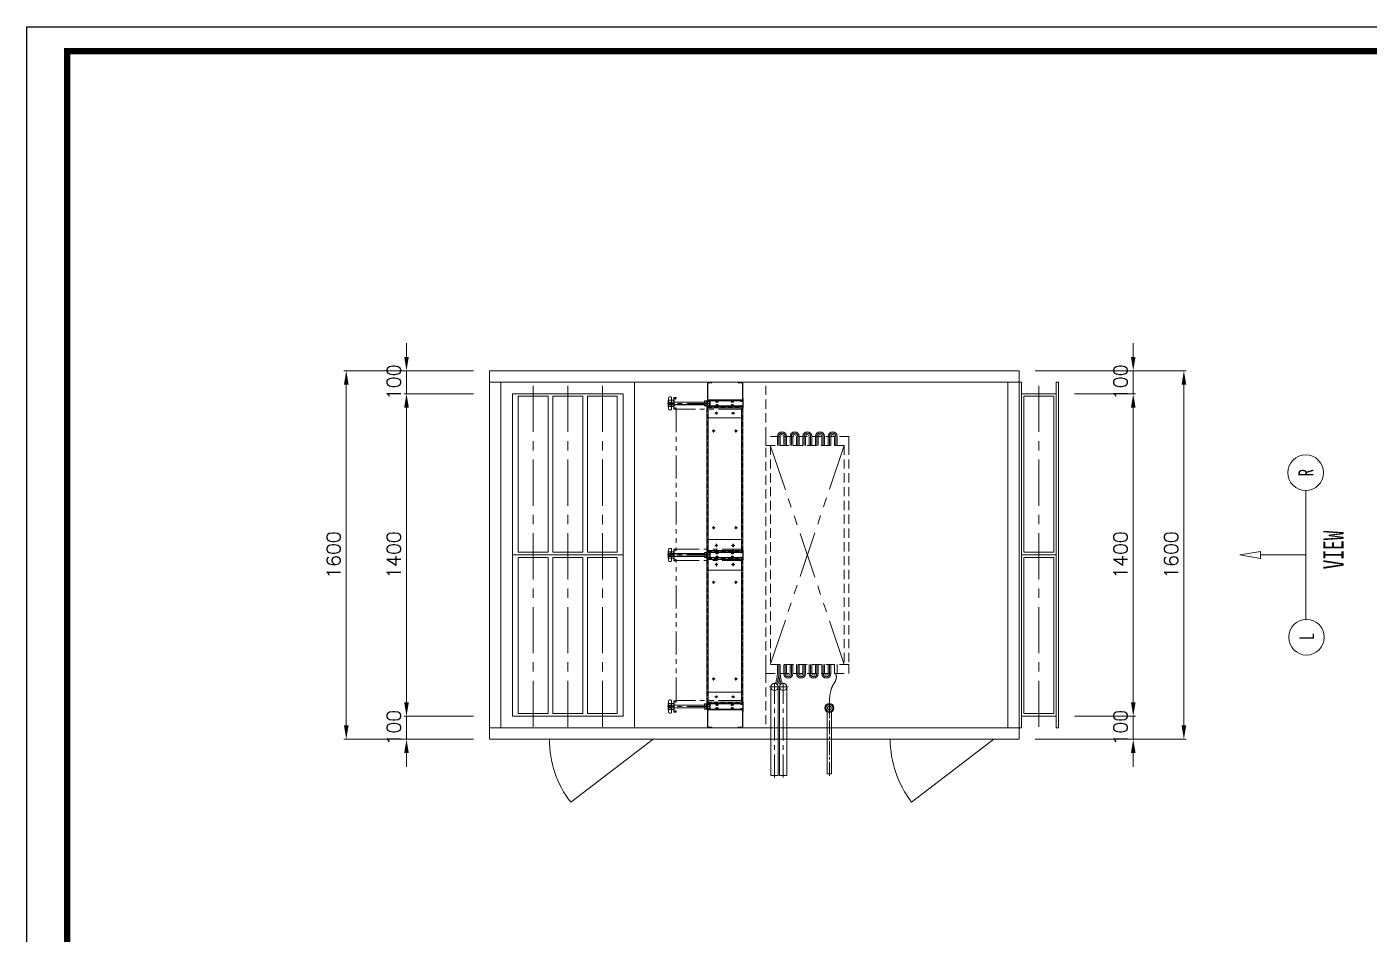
# Model space of a CAD drawing. Extents: x 416 to 11516, y -196 to 7683.
# Drawn here: x 416 to 6244, y 3744 to 7683 of the extents above; entities that cross this region are included whole.
import ezdxf
from ezdxf.enums import TextEntityAlignment as Align

# ---------------------------------------------------------------- set-up
doc = ezdxf.new("R2010")
doc.units = 0
doc.header["$LTSCALE"] = 80
doc.header["$MEASUREMENT"] = 0
for name, pattern in [('C', [2, 1.25, -0.25, 0.25, -0.25]), ('CEN', [26, 20, -2, 2, -2]), ('CENTER', [2, 1.25, -0.25, 0.25, -0.25]), ('CENTER2', [1.125, 0.75, -0.125, 0.125, -0.125]), ('CENTERX2', [4, 2.5, -0.5, 0.5, -0.5]), ('H2', [4, 3, -1]), ('HIDDEN', [0.375, 0.25, -0.125]), ('HIDDENX2', [0.75, 0.5, -0.25]), ('P', [2.5, 1.25, -0.25, 0.25, -0.25, 0.25, -0.25]), ('PHANTOM', [5, 2.5, -0.5, 0.5, -0.5, 0.5, -0.5]), ('PHANTOMX2', [5, 2.5, -0.5, 0.5, -0.5, 0.5, -0.5])]:
    doc.linetypes.add(name, pattern=pattern)
doc.layers.get('0').update_dxf_attribs({"linetype": 'CONTINUOUS', "lineweight": 18})
doc.layers.get('DEFPOINTS').update_dxf_attribs({"linetype": 'CONTINUOUS', "lineweight": 18})
for name, color, linetype, lineweight in [('2', 2, 'HIDDENX2', 18), ('9', 2, 'H2', 18), ('ACT', 7, 'CONTINUOUS', 18), ('C', 1, 'CENTER', 18), ('CEN', 1, 'CEN', 18), ('D', 4, 'CONTINUOUS', 18), ('FIL', 11, 'P', 18), ('FR', 254, 'CONTINUOUS', 18), ('H', 3, 'HIDDEN', 18), ('LIN', 2, 'CONTINUOUS', 18)]:
    doc.layers.add(name, color=color, linetype=linetype, lineweight=lineweight)
doc.layers.add('FORM', color=7, linetype='CONTINUOUS')
doc.styles.add('ROMAND', font='TXT', dxfattribs={"height": 2.6})
doc.styles.get("Standard").update_dxf_attribs({"font": 'txt.shx', "bigfont": '2hs.shx'})
doc.dimstyles.get("Standard").update_dxf_attribs({"dimscale": 0, "dimtxt": 60, "dimasz": 60, "dimexe": 10, "dimexo": 70, "dimgap": 25, "dimtad": 1, "dimdec": 0, "dimlfac": -1, "dimzin": 0, "dimdsep": 46, "dimtxsty": 'Standard', "dimcen": 0, "dimclrd": 1, "dimclre": 1, "dimadec": 0, "dimazin": 0, "dimtfac": 1, "dimtdec": 0, "dimtix": 1, "dimtmove": 1, "dimatfit": 2, "dimfxl": 0, "dimtolj": 1, "dimtzin": 0, "dimlwd": 5, "dimlwe": 5, "dimarcsym": 0})

# ---------------------------------------------------------------- blocks, each defined once
blk = doc.blocks.new('*D4')
at = {"color": 1, "linetype": 'Continuous', "lineweight": 5}
for p, q in [((2064.7, 6250), (2064.7, 6310)), ((2355, 6190), (2054.7, 6190)), ((2064.7, 6190), (2064.7, 6090)), ((2355, 6090), (2054.7, 6090)), ((2064.7, 6030), (2064.7, 5970))]:
    blk.add_line(p, q, dxfattribs=at)
at = {"color": 1, "linetype": 'Continuous'}
for points in [[(2054.7, 6250), (2074.7, 6250), (2064.7, 6190)], [(2054.7, 6030), (2074.7, 6030), (2064.7, 6090)]]:
    blk.add_solid(points, dxfattribs=at)
at = {"layer": 'DEFPOINTS', "color": 0, "linetype": 'Continuous'}
for p in [(2425, 6190), (2064.7, 6090), (2425, 6090)]:
    blk.add_point(p, dxfattribs=at)
at = {"color": 0, "linetype": 'Continuous', "insert": (2009.7, 6140), "char_height": 60, "attachment_point": 5, "rotation": 90}
blk.add_mtext('\\A1;100', dxfattribs=at)
blk = doc.blocks.new('*D5')
at = {"color": 1, "linetype": 'Continuous', "lineweight": 5}
for p, q in [((2355, 6090), (2054.7, 6090)), ((2064.7, 6030), (2064.7, 4750)), ((2355, 4690), (2054.7, 4690))]:
    blk.add_line(p, q, dxfattribs=at)
at = {"color": 1, "linetype": 'Continuous'}
for points in [[(2054.7, 6030), (2074.7, 6030), (2064.7, 6090)], [(2054.7, 4750), (2074.7, 4750), (2064.7, 4690)]]:
    blk.add_solid(points, dxfattribs=at)
at = {"layer": 'DEFPOINTS', "color": 0, "linetype": 'Continuous'}
for p in [(2425, 6090), (2064.7, 4690), (2425, 4690)]:
    blk.add_point(p, dxfattribs=at)
at = {"color": 0, "linetype": 'Continuous', "insert": (2009.7, 5390), "char_height": 60, "attachment_point": 5, "rotation": 90}
blk.add_mtext('\\A1;1400', dxfattribs=at)
blk = doc.blocks.new('*D6')
at = {"color": 1, "linetype": 'Continuous', "lineweight": 5}
for p, q in [((2064.7, 4750), (2064.7, 4810)), ((2355, 4690), (2054.7, 4690)), ((2064.7, 4690), (2064.7, 4590)), ((2355, 4590), (2054.7, 4590)), ((2064.7, 4530), (2064.7, 4470))]:
    blk.add_line(p, q, dxfattribs=at)
at = {"color": 1, "linetype": 'Continuous'}
for points in [[(2054.7, 4750), (2074.7, 4750), (2064.7, 4690)], [(2054.7, 4530), (2074.7, 4530), (2064.7, 4590)]]:
    blk.add_solid(points, dxfattribs=at)
at = {"layer": 'DEFPOINTS', "color": 0, "linetype": 'Continuous'}
for p in [(2425, 4690), (2064.7, 4590), (2425, 4590)]:
    blk.add_point(p, dxfattribs=at)
at = {"color": 0, "linetype": 'Continuous', "insert": (2009.7, 4640), "char_height": 60, "attachment_point": 5, "rotation": 90}
blk.add_mtext('\\A1;100', dxfattribs=at)
blk = doc.blocks.new('*D7')
at = {"color": 1, "linetype": 'Continuous', "lineweight": 5}
for p, q in [((2355, 6190), (1793.2, 6190)), ((1803.2, 6130), (1803.2, 4650)), ((2355, 4590), (1793.2, 4590))]:
    blk.add_line(p, q, dxfattribs=at)
at = {"color": 1, "linetype": 'Continuous'}
for points in [[(1793.2, 6130), (1813.2, 6130), (1803.2, 6190)], [(1793.2, 4650), (1813.2, 4650), (1803.2, 4590)]]:
    blk.add_solid(points, dxfattribs=at)
at = {"layer": 'DEFPOINTS', "color": 0, "linetype": 'Continuous'}
for p in [(2425, 6190), (1803.2, 4590), (2425, 4590)]:
    blk.add_point(p, dxfattribs=at)
at = {"color": 0, "linetype": 'Continuous', "insert": (1748.2, 5390), "char_height": 60, "attachment_point": 5, "rotation": 90}
blk.add_mtext('\\A1;1600', dxfattribs=at)
blk = doc.blocks.new('*D15')
at = {"color": 1, "linetype": 'Continuous', "lineweight": 5}
for p, q in [((5220.1, 6250), (5220.1, 6310)), ((4795, 6190), (5230.1, 6190)), ((5220.1, 6190), (5220.1, 6090)), ((4965, 6090), (5230.1, 6090)), ((5220.1, 6030), (5220.1, 5970))]:
    blk.add_line(p, q, dxfattribs=at)
at = {"color": 1, "linetype": 'Continuous'}
for points in [[(5210.1, 6250), (5230.1, 6250), (5220.1, 6190)], [(5210.1, 6030), (5230.1, 6030), (5220.1, 6090)]]:
    blk.add_solid(points, dxfattribs=at)
at = {"layer": 'DEFPOINTS', "color": 0, "linetype": 'Continuous'}
for p in [(4725, 6190), (4895, 6090), (5220.1, 6090)]:
    blk.add_point(p, dxfattribs=at)
at = {"color": 0, "linetype": 'Continuous', "insert": (5165.1, 6140), "char_height": 60, "attachment_point": 5, "rotation": 90}
blk.add_mtext('\\A1;100', dxfattribs=at)
blk = doc.blocks.new('*D16')
at = {"color": 1, "linetype": 'Continuous', "lineweight": 5}
for p, q in [((4965, 6090), (5230.1, 6090)), ((5220.1, 6030), (5220.1, 4750)), ((4965, 4690), (5230.1, 4690))]:
    blk.add_line(p, q, dxfattribs=at)
at = {"color": 1, "linetype": 'Continuous'}
for points in [[(5210.1, 6030), (5230.1, 6030), (5220.1, 6090)], [(5210.1, 4750), (5230.1, 4750), (5220.1, 4690)]]:
    blk.add_solid(points, dxfattribs=at)
at = {"layer": 'DEFPOINTS', "color": 0, "linetype": 'Continuous'}
for p in [(4895, 6090), (4895, 4690), (5220.1, 4690)]:
    blk.add_point(p, dxfattribs=at)
at = {"color": 0, "linetype": 'Continuous', "insert": (5165.1, 5390), "char_height": 60, "attachment_point": 5, "rotation": 90}
blk.add_mtext('\\A1;1400', dxfattribs=at)
blk = doc.blocks.new('*D17')
at = {"color": 1, "linetype": 'Continuous', "lineweight": 5}
for p, q in [((5220.1, 4750), (5220.1, 4810)), ((4965, 4690), (5230.1, 4690)), ((5220.1, 4690), (5220.1, 4590)), ((4795, 4590), (5230.1, 4590)), ((5220.1, 4530), (5220.1, 4470))]:
    blk.add_line(p, q, dxfattribs=at)
at = {"color": 1, "linetype": 'Continuous'}
for points in [[(5210.1, 4750), (5230.1, 4750), (5220.1, 4690)], [(5210.1, 4530), (5230.1, 4530), (5220.1, 4590)]]:
    blk.add_solid(points, dxfattribs=at)
at = {"layer": 'DEFPOINTS', "color": 0, "linetype": 'Continuous'}
for p in [(4895, 4690), (4725, 4590), (5220.1, 4590)]:
    blk.add_point(p, dxfattribs=at)
at = {"color": 0, "linetype": 'Continuous', "insert": (5165.1, 4640), "char_height": 60, "attachment_point": 5, "rotation": 90}
blk.add_mtext('\\A1;100', dxfattribs=at)
blk = doc.blocks.new('*D18')
at = {"color": 1, "linetype": 'Continuous', "lineweight": 5}
for p, q in [((4795, 6190), (5450, 6190)), ((5440, 6130), (5440, 4650)), ((4795, 4590), (5450, 4590))]:
    blk.add_line(p, q, dxfattribs=at)
at = {"color": 1, "linetype": 'Continuous'}
for points in [[(5430, 6130), (5450, 6130), (5440, 6190)], [(5430, 4650), (5450, 4650), (5440, 4590)]]:
    blk.add_solid(points, dxfattribs=at)
at = {"layer": 'DEFPOINTS', "color": 0, "linetype": 'Continuous'}
for p in [(4725, 6190), (4725, 4590), (5440, 4590)]:
    blk.add_point(p, dxfattribs=at)
at = {"color": 0, "linetype": 'Continuous', "insert": (5385, 5390), "char_height": 60, "attachment_point": 5, "rotation": 90}
blk.add_mtext('\\A1;1600', dxfattribs=at)
blk = doc.blocks.new('COIL-UP')
at = {"color": 2, "ltscale": 30}
for p, q in [((49.9, 1030), (49.9, 990)), ((62.6, 1030), (62.6, 990)), ((77.4, 1030), (77.4, 990)), ((90.1, 1030), (90.1, 990)), ((104.9, 1030), (104.9, 990)), ((117.6, 1030), (117.6, 990)), ((132.4, 1030), (132.4, 990)), ((145.1, 1030), (145.1, 990)), ((159.9, 1030), (159.9, 990)), ((172.6, 1030), (172.6, 990)), ((187.4, 1030), (187.4, 990)), ((200.1, 1030), (200.1, 990)), ((214.9, 1030), (214.9, 990)), ((227.6, 1030), (227.6, 990)), ((242.4, 1030), (242.4, 990)), ((255.1, 1030), (255.1, 990)), ((269.9, 1030), (269.9, 990)), ((282.6, 1030), (282.6, 990)), ((297.4, 1030), (297.4, 990)), ((310.1, 1030), (310.1, 990)), ((49.9, 0), (49.9, 40)), ((62.6, 0), (62.6, 40)), ((77.4, 0), (77.4, 40)), ((90.1, 0), (90.1, 40)), ((104.9, 0), (104.9, 40)), ((117.6, 0), (117.6, 40)), ((132.4, 0), (132.4, 40)), ((145.1, 0), (145.1, 40)), ((159.9, 0), (159.9, 40)), ((172.6, 0), (172.6, 40)), ((187.4, 0), (187.4, 40)), ((200.1, 0), (200.1, 40)), ((214.9, 0), (214.9, 40)), ((227.6, 0), (227.6, 40)), ((242.4, 0), (242.4, 40)), ((255.1, 0), (255.1, 40)), ((269.9, 0), (269.9, 40)), ((282.6, 0), (282.6, 40)), ((297.4, 0), (297.4, 40)), ((297.4, 0), (310.1, 0)), ((310.1, 0), (310.1, 40)), ((21.7, -58.1), (21.7, -443)), ((53.4, -58.1), (53.4, -443)), ((59.1, -58.1), (59.1, -443)), ((90.8, -58.1), (90.8, -443)), ((265.6, -166.3), (265.6, -435)), ((285.6, -435), (285.6, -166.6)), ((53.4, -443), (21.7, -443)), ((59.1, -443), (90.8, -443)), ((265.6, -435), (285.6, -435))]:
    blk.add_line(p, q, dxfattribs=at)
for centre, radius in [((37.6, -58.1), 15.9), ((74.9, -58.1), 15.9), ((275.8, -149.1), 20)]:
    blk.add_circle(centre, radius, dxfattribs=at)
at = {"color": 4, "linetype": 'CENTER', "ltscale": 30}
for radius in [15, 7.94]:
    blk.add_circle((275.8, -149.1), radius, dxfattribs=at)
at = {"color": 2, "ltscale": 30}
for centre, radius, start, end in [((70, 1030), 20.1, 0, 180), ((125, 1030), 20.1, 0, 180), ((180, 1030), 20.1, 0, 180), ((235, 1030), 20.1, 0, 180), ((290, 1030), 20.1, 0, 180), ((70, 1030), 7.4, 0, 180), ((125, 1030), 7.4, 0, 180), ((180, 1030), 7.4, 0, 180), ((235, 1030), 7.4, 0, 180), ((290, 1030), 7.4, 0, 180), ((-40.8, -0.8), 103.4, 332.1786, 0.48025), ((97.5, 0), 20.1, 180, 0), ((97.5, 0), 7.4, 180, 0), ((152.5, 0), 20.1, 180, 0), ((152.5, 0), 7.4, 180, 0), ((207.5, 0), 20.1, 180, 0), ((207.5, 0), 7.4, 180, 0), ((262.5, 0), 20.1, 180, 0), ((262.5, 0), 7.4, 180, 0), ((-40.8, -0.8), 90.7, 332.74364, 0.48025), ((153.3, -0.8), 103.4, 200.18884, 207.8214), ((153.3, -0.8), 90.7, 179.51975, 207.25636)]:
    blk.add_arc(centre, radius, start, end, dxfattribs=at)
at = {"color": 4, "linetype": 'CENTER', "ltscale": 30}
blk.add_spline([(275.8, -149.1), (291.4, -51), (306.1, -17.8), (303.7, 0)], degree=3, dxfattribs=at)
at = {"layer": '2', "color": 1, "linetype": 'PHANTOMX2', "lineweight": 5}
for p, q in [((339.8, 990), (20, 40)), ((340, 40), (20, 990))]:
    blk.add_line(p, q, dxfattribs=at)
at = {"layer": '9', "linetype": 'HIDDENX2'}
for p, q in [((20, 990), (20, 40)), ((339.8, 990), (340, 40))]:
    blk.add_line(p, q, dxfattribs=at)
for points in [[(0, 990), (359.9, 990), (359.9, 1030), (0, 1030)], [(0, 990), (359.8, 990), (360, 40), (0, 40)], [(0, 0), (360, 0), (360, 40), (0, 40)]]:
    blk.add_lwpolyline(points, close=True, dxfattribs=at)
at = {"layer": 'CEN', "linetype": 'CENTER', "ltscale": 30}
for p, q in [((56.2, 1030), (56.2, 990)), ((83.7, 1030), (83.7, 990)), ((111.2, 1030), (111.2, 990)), ((138.7, 1030), (138.7, 990)), ((166.2, 1030), (166.2, 990)), ((193.7, 1030), (193.7, 990)), ((221.2, 1030), (221.2, 990)), ((248.7, 1030), (248.7, 990)), ((276.2, 1030), (276.2, 990)), ((303.7, 1030), (303.7, 990)), ((56.2, 40), (56.2, 0)), ((83.7, 0), (83.7, 40)), ((111.2, 0), (111.2, 40)), ((138.7, 0), (138.7, 40)), ((166.2, 0), (166.2, 40)), ((193.7, 0), (193.7, 40)), ((221.2, 0), (221.2, 40)), ((248.7, 0), (248.7, 40)), ((276.2, 0), (276.2, 40)), ((15.4, -58.1), (59.7, -58.1)), ((97.1, -58.1), (52.8, -58.1)), ((276.8, -118.1), (275.8, -180.2))]:
    blk.add_line(p, q, dxfattribs=at)
at = {"layer": 'CEN', "linetype": 'CENTER'}
for p, q in [((37.6, -451), (37.6, -41.6)), ((74.9, -451), (74.9, -41.6))]:
    blk.add_line(p, q, dxfattribs=at)
at = {"layer": 'CEN', "linetype": 'CENTER2'}
blk.add_line((275.8, -443.6), (275.8, -115.9), dxfattribs=at)
at = {"layer": 'CEN', "linetype": 'CENTER', "ltscale": 30}
for centre, radius, start, end in [((70, 1030), 13.8, 0, 180), ((125, 1030), 13.8, 0, 180), ((180, 1030), 13.8, 0, 180), ((235, 1030), 13.8, 0, 180), ((290, 1030), 13.8, 0, 180), ((97.5, 0), 13.8, 180, 0), ((152.5, 0), 13.8, 180, 0), ((207.5, 0), 13.8, 180, 0), ((262.5, 0), 13.8, 180, 0), ((-40.8, -0.8), 97.1, 333.232, 0.48025), ((153.3, -0.8), 97.1, 194.9433, 206.768)]:
    blk.add_arc(centre, radius, start, end, dxfattribs=at)
blk = doc.blocks.new('QQ')
for p, q in [((-13.5, 20.8), (-13.5, 13.9)), ((5.7, 22.3), (-10.7, 22.3)), ((5.7, 12.3), (-10.7, 12.3)), ((-8, 20.8), (-8, 13.9)), ((3, 20.8), (3, 13.9)), ((8.5, 20.8), (8.5, 13.9))]:
    blk.add_line(p, q)
for centre, radius, start, end in [((-10.7, 19.2), 3.16, 29.78997, 150.21003), ((-10.7, 15.5), 3.16, 209.78997, 330.21003), ((-2.5, 12.1), 10.2, 57.64896, 122.35104), ((-2.5, 22.6), 10.2, 237.64896, 302.35104), ((5.7, 19.2), 3.16, 29.78997, 150.21003), ((5.7, 15.5), 3.16, 209.78997, 330.21003)]:
    blk.add_arc(centre, radius, start, end)
at = {"layer": 'C'}
blk.add_line((-2.5, 25.2), (-2.5, 8.6), dxfattribs=at)
blk = doc.blocks.new('66')
for p, q in [((-23, 6.4), (-23, 0)), ((-4, 0), (-23, 0)), ((-19.5, 0), (-19.5, -3)), ((-8.6, 8), (-18.4, 8)), ((-13.5, 6.4), (-13.5, 0)), ((-7.5, 0), (-7.5, -3)), ((-4, 6.4), (-4, 0)), ((-19.5, -13), (-19.5, -169.2)), ((-7.5, -13), (-7.5, -169.2)), ((-18.8, -170), (-19.5, -169.2)), ((-8.2, -170), (-18.8, -170)), ((-7.5, -169.2), (-8.2, -170))]:
    blk.add_line(p, q)
for centre in [(-18.2, 0.1), (-8.8, 0.1)]:
    blk.add_arc(centre, 7.89, 52.96483, 127.03517)
at = {"layer": 'C'}
for p, q in [((-13.5, 10.9), (-13.5, -173)), ((-18.8, -1.5), (-19.5, -0.8)), ((-7.5, -1.5), (-19.5, -1.5)), ((-18.8, -1.5), (-18.8, -3)), ((-7.5, -0.8), (-8.2, -1.5)), ((-8.2, -1.5), (-8.2, -3)), ((-7.5, -169.2), (-19.5, -169.2))]:
    blk.add_line(p, q, dxfattribs=at)
at = {"layer": 'C', "linetype": 'Continuous'}
for p, q in [((-18.8, -13), (-18.8, -169.2)), ((-8.2, -13), (-8.2, -169.2))]:
    blk.add_line(p, q, dxfattribs=at)
at = {"layer": 'D'}
blk.add_blockref('QQ', (-11, -25.3), dxfattribs=at)
blk = doc.blocks.new('55')
at = {"layer": 'FR'}
for p, q in [((-14.5, 0), (6.5, 0)), ((-32.5, -12), (-32.5, -18.8)), ((-29.5, -9), (21.5, -9)), ((-17.5, -3), (-17.5, -9)), ((-9, -9), (-9, -21)), ((-9, -21), (1, -21)), ((1, -9), (1, -21)), ((9.5, -3), (9.5, -9)), ((24.5, -12), (24.5, -18.8))]:
    blk.add_line(p, q, dxfattribs=at)
for centre, radius, start, end in [((-14.5, -3), 3, 90, 180), ((6.5, -3), 3, 0, 90), ((-29.5, -12), 3, 90, 180), ((-29.5, -18.8), 3, 180, 254.36675), ((-20.8, 12.5), 35.5, 254.36675, 289.34557), ((-4, 152.6), 176.6, 263.18537, 276.81463), ((12.8, 12.5), 35.5, 250.65443, 285.63325), ((21.5, -12), 3, 0, 90), ((21.5, -18.8), 3, 285.63325, 0)]:
    blk.add_arc(centre, radius, start, end, dxfattribs=at)
at = {"layer": 'H'}
for p, q in [((-10, 0), (-10, -13)), ((2, 0), (2, -13)), ((-17.5, -13), (-17.5, -23.5)), ((-17.5, -13), (9.5, -13)), ((9.5, -13), (9.5, -23.5))]:
    blk.add_line(p, q, dxfattribs=at)
blk = doc.blocks.new('HS')
at = {"layer": 'C'}
for p, q in [((122.2, 39.5), (135.7, 39.5)), ((122.2, 22.5), (135.7, 22.5)), ((128.5, 34.8), (128.5, 45.1)), ((128.5, 27.2), (128.5, 16.9)), ((189.2, 39.5), (202.7, 39.5)), ((189.2, 22.5), (202.7, 22.5)), ((195.5, 34.8), (195.5, 45.1)), ((195.5, 27.2), (195.5, 16.9))]:
    blk.add_line(p, q, dxfattribs=at)
at = {"layer": 'FR'}
blk.add_lwpolyline([(239, 42), (234.4, 42), (234.4, 44), (89.6, 44), (89.6, 42), (83.5, 42), (83.5, 52), (81.5, 52), (81.5, 10), (83.5, 10), (83.5, 20), (89.6, 20), (89.6, 18), (234.4, 18), (234.4, 20), (239, 20), (240.5, 21.5), (240.5, 25), (237.5, 25), (237.5, 22), (227.5, 22), (227.5, 40), (237.5, 40), (237.5, 37), (240.5, 37), (240.5, 40.5)], close=True, dxfattribs=at)
blk.add_lwpolyline([(190.4, 20), (133.7, 20, -0.52793), (133.2, 20.7, 0.277962), (132.3, 25.8, 1), (130.4, 24.1, -2.184789), (126.6, 24.1, 1), (124.8, 25.8, 0.277962), (123.9, 20.7, -0.52793), (123.4, 20), (91.6, 20), (91.6, 22), (83.5, 22), (83.5, 40), (91.6, 40), (91.6, 42), (123.4, 42, -0.52793), (123.9, 41.3, 0.277962), (124.8, 36.2, 1), (126.6, 37.9, -2.184789), (130.4, 37.9, 1), (132.3, 36.2, 0.277962), (133.2, 41.3, -0.52793), (133.7, 42), (190.4, 42, -0.52793), (190.9, 41.3, 0.277962), (191.8, 36.2, 1), (193.6, 37.9, -2.184789), (197.4, 37.9, 1), (199.3, 36.2, 0.277962), (200.2, 41.3, -0.52793), (200.7, 42), (225.5, 42), (225.5, 20), (200.7, 20, -0.52793), (200.2, 20.7, 0.277962), (199.3, 25.8, 1), (197.4, 24.1, -2.184789), (193.6, 24.1, 1), (191.8, 25.8, 0.277962), (190.9, 20.7, -0.52793)], format="xyb", close=True, dxfattribs=at)
blk = doc.blocks.new('H')
at = {"layer": 'FR'}
blk.add_lwpolyline([(9, 10), (8, 10), (8, 6), (2.5, 6), (2.5, 52), (8, 52), (8, 48), (9, 48), (10, 49.7), (10, 54), (0, 54), (0, 4), (10, 4), (10, 8.3)], close=True, dxfattribs=at)
at = {"color": 3, "linetype": 'PHANTOM', "xscale": -1}
blk.add_blockref('HS', (383.5, -2), dxfattribs=at)
at = {"layer": 'FR', "rotation": 270}
for name, p in [('66', (146, 15.5)), ('55', (0, 25))]:
    blk.add_blockref(name, p, dxfattribs=at)
blk = doc.blocks.new('HEPA2')
at = {"layer": 'C', "linetype": 'C'}
for p, q in [((175, 306.3), (175, 320.8)), ((175, 294), (175, 280)), ((248, 306.3), (248, 320.8)), ((248, 294), (248, 280)), ((168, 287), (182, 287)), ((241, 287), (255, 287)), ((168, -287), (182, -287)), ((241, -287), (255, -287))]:
    blk.add_line(p, q, dxfattribs=at)
at = {"layer": 'C'}
for p, q in [((156.5, 210), (169.5, 210)), ((163, 216.5), (163, 203.5)), ((266.5, 210), (253.5, 210)), ((260, 216.5), (260, 203.5)), ((156.5, -210), (169.5, -210)), ((163, -216.5), (163, -203.5)), ((266.5, -210), (253.5, -210)), ((260, -216.5), (260, -203.5))]:
    blk.add_line(p, q, dxfattribs=at)
at = {"layer": 'FIL'}
blk.add_lwpolyline([(284, -304), (0, -304), (0, 304), (284, 304)], close=True, dxfattribs=at)
at = {"layer": 'FR'}
for p, q in [((134.5, 317.5), (133, 316)), ((133, -317), (133, 316)), ((290, 309.5), (133, 309.5)), ((139, 317.5), (134.5, 317.5)), ((139, 317.5), (139, -310.5)), ((139, 317.5), (139, 315.5)), ((139, 315.5), (284, 315.5)), ((284, -310.5), (284, 317.5)), ((288.5, 317.5), (284, 317.5)), ((284, 317.5), (284, 315.5)), ((290, 316), (288.5, 317.5)), ((290, 316), (290, -317)), ((139, 262), (284, 262)), ((139, -267), (284, -267)), ((290, -310.5), (133, -310.5)), ((134.5, -318.5), (133, -317)), ((139, -318.5), (134.5, -318.5)), ((139, -318.5), (139, -316.5)), ((139, -318.5), (139, -316.5)), ((139, -316.5), (284, -316.5)), ((284, -318.5), (284, -316.5)), ((290, -317), (288.5, -318.5))]:
    blk.add_line(p, q, dxfattribs=at)
for centre, radius in [((175, 287), 4), ((248, 287), 4), ((163, 210), 3.5), ((260, 210), 3.5), ((163, -210), 3.5), ((260, -210), 3.5), ((175, -287), 4), ((248, -287), 4)]:
    blk.add_circle(centre, radius, dxfattribs=at)
at = {"layer": 'H'}
for p, q in [((135, 315.5), (135, 311.5)), ((139, 315.5), (135, 315.5)), ((135, 311.5), (288, 311.5)), ((135, -312.5), (135, 310.5)), ((288, 315.5), (284, 315.5)), ((284, 300.5), (288, 300.5)), ((284, 299), (284, 300.5)), ((290, 299), (284, 299)), ((288, 311.5), (288, 315.5)), ((288, 310.5), (288, -312.5)), ((139, 262), (135, 262)), ((284, 262), (288, 262)), ((139, -267), (135, -267)), ((284, -267), (288, -267)), ((135, -316.5), (135, -312.5)), ((135, -312.5), (288, -312.5)), ((139, -316.5), (135, -316.5)), ((284, -300), (284, -301.5)), ((290, -300), (284, -300)), ((284, -301.5), (288, -301.5)), ((288, -316.5), (284, -316.5)), ((288, -312.5), (288, -316.5))]:
    blk.add_line(p, q, dxfattribs=at)
blk = doc.blocks.new('form')
at = {"layer": 'FORM', "color": 3}
blk.add_lwpolyline([(0, 562.79), (792.83, 562.79), (792.83, 0), (0, 0)], close=True, dxfattribs=at)
at = {"layer": 'FORM', "color": 2, "const_width": 1.94}
blk.add_lwpolyline([(12.48, 6.47), (12.48, 555.28), (781.78, 555.28), (781.78, 6.47)], close=True, dxfattribs=at)
blk = doc.blocks.new('A$C105475B6')
at = {"xscale": 20, "yscale": 20, "zscale": 20}
blk.add_blockref('form', (0, -11255.8), dxfattribs=at)

msp = doc.modelspace()

# ---------------------------------------------------------------- linework, layer by layer
at = {"linetype": 'Continuous'}
for p, q in [((2475, 6140), (2425, 6140)), ((4675, 6140), (4725, 6140)), ((2525, 5390), (3005, 5390)), ((4885, 5390), (4735, 5390)), ((2475, 4640), (2425, 4640)), ((4675, 4640), (4725, 4640))]:
    msp.add_line(p, q, dxfattribs=at)
for p, q in [((5969, 5669.8), (5969, 5110.2)), ((5773, 5405.1), (5682.7, 5390)), ((5773, 5375), (5682.7, 5390)), ((5773, 5375), (5773, 5405.1)), ((5773, 5390), (5969, 5390))]:
    msp.add_line(p, q)
at = {"color": 1, "linetype": 'Continuous'}
for p, q in [((3135, 4590), (2777.9, 4316.3)), ((4615, 4590), (4257.9, 4316.3))]:
    msp.add_line(p, q, dxfattribs=at)
at = {"linetype": 'Continuous'}
for points in [[(2475, 6140), (4675, 6140), (4675, 4640), (2475, 4640)], [(2475, 4640), (3055, 4640), (3055, 6140), (2475, 6140)], [(2525, 4690), (3005, 4690), (3005, 6090), (2525, 6090)], [(2680, 5402), (2550, 5402), (2550, 6078.9), (2680, 6078.9)], [(2830, 5402), (2700, 5402), (2700, 6078.9), (2830, 6078.9)], [(2980, 5402), (2850, 5402), (2850, 6078.9), (2980, 6078.9)], [(4745, 5402), (4875, 5402), (4875, 6078.9), (4745, 6078.9)], [(2680, 5378.9), (2550, 5378.9), (2550, 4701.1), (2680, 4701.1)], [(2830, 5378.9), (2700, 5378.9), (2700, 4701.1), (2830, 4701.1)], [(2980, 5378.9), (2850, 5378.9), (2850, 4701.1), (2980, 4701.1)], [(4745, 5378.9), (4875, 5378.9), (4875, 4701.1), (4745, 4701.1)]]:
    msp.add_lwpolyline(points, close=True, dxfattribs=at)
for points in [[(3391, 6140), (3371, 6140), (3371, 6061), (3525, 6061), (3525, 6140), (3505, 6140), (3505, 6138.1), (3523, 6138.1), (3523, 6063), (3373, 6063), (3373, 6138.1), (3391, 6138.1), (3391, 6140)], [(3391, 4640), (3371, 4640), (3371, 4719), (3525, 4719), (3525, 4640), (3505, 4640), (3505, 4641.9), (3523, 4641.9), (3523, 4717), (3373, 4717), (3373, 4641.9), (3391, 4641.9), (3391, 4640)]]:
    msp.add_lwpolyline(points, dxfattribs=at)
for centre in [(5969, 5747.2), (5972.4, 5032.9)]:
    msp.add_circle(centre, 77.4)
at = {"color": 1, "linetype": 'Continuous'}
for centre in [(3135, 4590), (4615, 4590)]:
    msp.add_arc(centre, 450, 180, 217.47128, dxfattribs=at)
at = {"layer": '2', "linetype": 'ByBlock'}
for p, q in [((4725, 4640), (4725, 6140)), ((4725, 6140), (4735, 6140)), ((4735, 4640), (4735, 6140)), ((4885, 4640), (4885, 6140)), ((4895, 6140), (4885, 6140)), ((4895, 4640), (4895, 6140)), ((4885, 6090), (4735, 6090)), ((4735, 4690), (4885, 4690)), ((4735, 4640), (4725, 4640)), ((4885, 4640), (4895, 4640))]:
    msp.add_line(p, q, dxfattribs=at)
at = {"layer": '9', "linetype": 'HIDDENX2'}
for p, q in [((3625, 5905), (3625, 6140)), ((3625, 4875), (3625, 4640))]:
    msp.add_line(p, q, dxfattribs=at)
at = {"layer": 'CEN', "linetype": 'CENTERX2'}
for p, q in [((2615, 4644), (2615, 6140)), ((2765, 4644), (2765, 6140)), ((2915, 4644), (2915, 6140)), ((4810, 4644), (4810, 6140))]:
    msp.add_line(p, q, dxfattribs=at)
at = {"layer": 'LIN', "linetype": 'Continuous'}
msp.add_lwpolyline([(4725, 6190), (2425, 6190), (2425, 4590), (4725, 4590)], close=True, dxfattribs=at)

# ---------------------------------------------------------------- block references
at = {"linetype": 'Continuous', "xscale": 0.7000000000000455, "yscale": 0.6999999999998181, "zscale": 0.7}
msp.add_blockref('A$C105475B6', (416.3, 7683.1), dxfattribs=at)
at = {"linetype": 'Continuous', "xscale": -1, "rotation": 180}
for p in [(3225, 6077), (3225, 4761)]:
    msp.add_blockref('H', p, dxfattribs=at)
at = {"linetype": 'Continuous'}
for name, p in [('COIL-UP', (3625, 4875)), ('H', (3225, 5361))]:
    msp.add_blockref(name, p, dxfattribs=at)
at = {"layer": 'ACT', "linetype": 'Continuous', "xscale": -1, "rotation": 180}
msp.add_blockref('HEPA2', (3235, 5718.5), dxfattribs=at)
at = {"layer": 'ACT', "linetype": 'Continuous'}
msp.add_blockref('HEPA2', (3235, 5061.5), dxfattribs=at)

# ---------------------------------------------------------------- texts
at = {"style": 'ROMAND', "width": 0.7}
for s, p in [('R', (6002.1, 5732)), ('L', (6005.5, 5020.6))]:
    msp.add_text(s, height=64.9, rotation=90, dxfattribs=at).set_placement(p)
msp.add_text('VIEW', height=88.14, rotation=90, dxfattribs=at).set_placement((6133.4, 5411.6), align=Align.CENTER)

# ---------------------------------------------------------------- dimensions: what is measured, and where the dimension line sits
at = {"linetype": 'Continuous'}
for base, p1, p2, picture, middle in [((2064.7, 6090), (2425, 6190), (2425, 6090), '*D4', (2009.7, 6140)), ((5220.1, 6090), (4725, 6190), (4895, 6090), '*D15', (5165.1, 6140)), ((1803.2, 4590), (2425, 6190), (2425, 4590), '*D7', (1748.2, 5390)), ((5440, 4590), (4725, 6190), (4725, 4590), '*D18', (5385, 5390)), ((2064.7, 4690), (2425, 6090), (2425, 4690), '*D5', (2009.7, 5390)), ((5220.1, 4690), (4895, 6090), (4895, 4690), '*D16', (5165.1, 5390)), ((2064.7, 4590), (2425, 4690), (2425, 4590), '*D6', (2009.7, 4640)), ((5220.1, 4590), (4895, 4690), (4725, 4590), '*D17', (5165.1, 4640))]:
    dim = msp.add_linear_dim(base=base, p1=p1, p2=p2, angle=90, dimstyle='Standard', override={"dimscale": 1}, dxfattribs=at)
    dim.commit()
    dim.dimension.update_dxf_attribs({"geometry": picture, "text_midpoint": middle})

doc.saveas('drawing.dxf')
